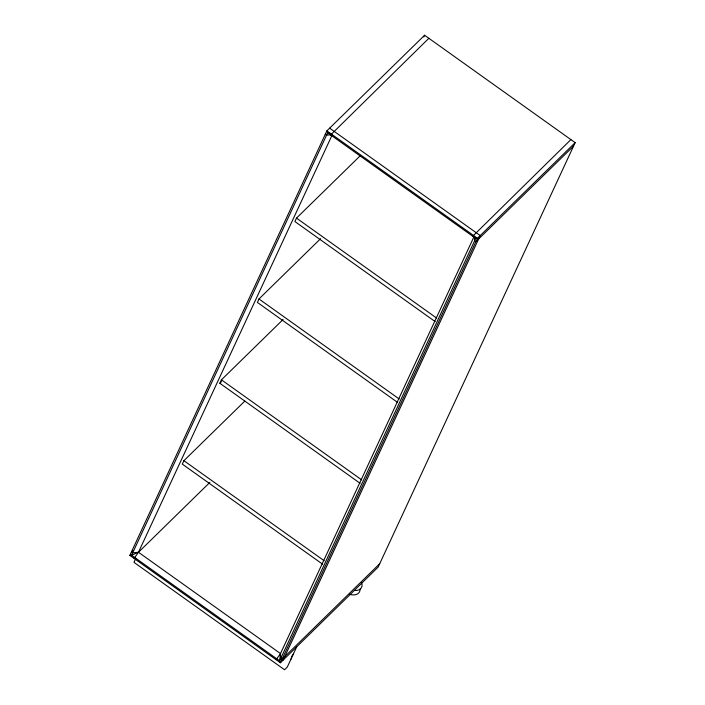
<?xml version="1.0" encoding="UTF-8"?>
<svg xmlns="http://www.w3.org/2000/svg" width="705" height="705" viewBox="0 0 705 705"><rect width="100%" height="100%" fill="white"/><g stroke="black" fill="none" stroke-linecap="round" stroke-linejoin="round"><path stroke-width="1.06" d="M473.892 236.95L280.502 653.579L279.621 660.858L280.405 662.762L378.118 567.146L575.165 142.648L424.595 35.25L326.882 130.866L129.835 555.364L280.405 662.762L477.452 238.272L575.165 142.648M134.109 558.404L138.471 552.262L209.87 482.387M330.68 134.919L428.86 38.29M332.319 134.637L138.471 552.262L131.562 555.249L129.835 555.364M135.757 558.501L133.976 562.352L284.538 669.75L287.305 667.045L296.69 646.829M244.767 401.136L183.908 460.682L182.313 464.119L322.564 564.167M360.096 483.304L219.845 383.264L221.44 379.828L283.075 319.515M320.608 238.66L258.973 298.973L257.378 302.41L397.629 402.449M360.484 155.514L296.505 218.118L294.91 221.555L435.161 321.595M423.793 36.968L424.595 35.25M276.14 659.721L280.502 653.579L138.471 552.262L132.69 552.817L131.43 551.927L132.822 550.57M472.711 236.237L570.891 139.608M475.725 238.387L279.621 660.858L131.562 555.249L327.666 132.778L326.882 130.866L477.452 238.272L475.725 238.387L327.666 132.778L330.46 133.897M283.172 660.056L480.22 235.558L329.649 128.16M219.845 383.264L221.405 381.74M573.57 146.085L475.857 241.709L474.597 240.81L474.403 236.924M379.713 563.709L282 659.325L280.749 658.435L280.502 653.579M331.359 134.734L326.538 135.201L325.287 134.303M349.398 594.218L351.751 594.817A9.429 6.636 24.9 0 0 360.026 589.098M296.505 218.118L436.756 318.158M258.973 298.973L399.224 399.012M221.44 379.828L361.691 479.876M183.908 460.682L324.159 560.731M361.577 582.797A9.465 6.653 24.9 0 1 354.58 590.499M291.632 656.029A9.429 6.636 24.9 0 1 290.786 659.395M293.536 653.403A9.465 6.653 24.9 0 1 292.813 654.971"/></g></svg>
